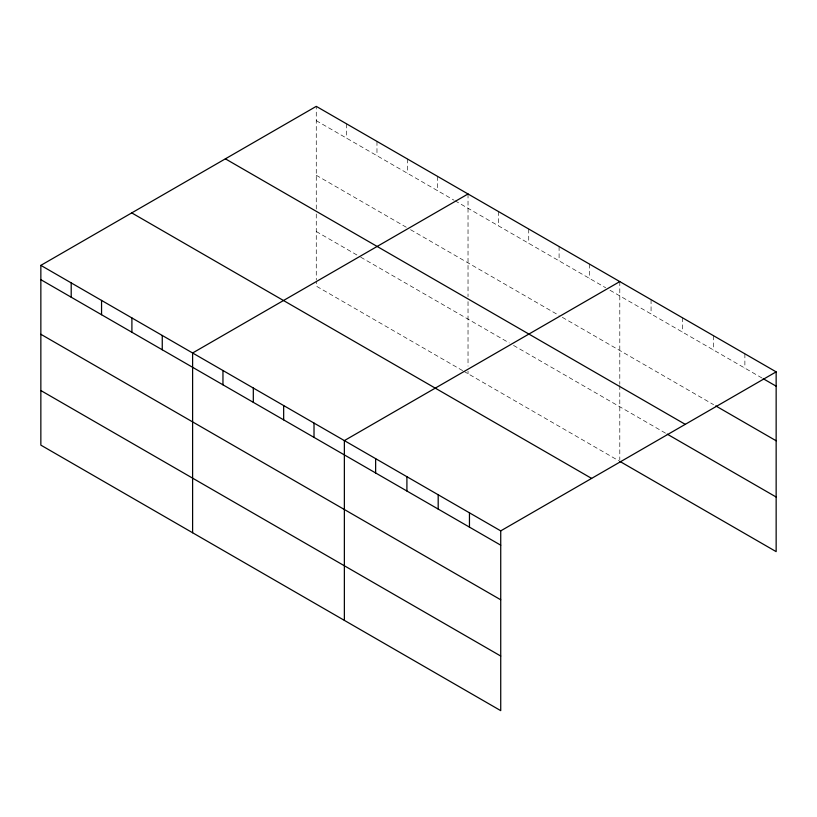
<?xml version="1.0" encoding="UTF-8"?>
<svg xmlns="http://www.w3.org/2000/svg" width="817" height="817" viewBox="0 0 817 817"><rect width="100%" height="100%" fill="white"/><g stroke="black" fill="none" stroke-linecap="round" stroke-linejoin="round"><path stroke-width="0.61" stroke-dasharray="4.08 3.06" d="M316.271 209.019L316.271 106.353M316.271 120.661L453.946 200.145M455.028 200.768L605.703 287.768M610.033 290.27L762.128 378.077M316.271 175.267L406.243 227.208M410.583 229.71L559.094 315.454M562.341 317.333L713.609 404.66M316.271 231.517L359.633 256.558M360.716 257.181L509.226 342.915M513.556 345.428L666.161 433.521M462.616 370.612L316.271 286.124L316.271 281.038M463.699 371.235L618.704 460.727M744.879 353.812L744.879 368.12M713.609 335.756L713.609 350.064M682.338 317.701L682.338 332.008M651.067 299.645L651.067 313.953M619.797 281.589L619.797 384.256M619.797 385.501L619.797 460.083M589.445 264.065L589.445 278.372M559.094 246.55L559.094 260.848M528.732 229.026L528.732 243.333M498.38 211.501L498.38 225.809M468.029 193.976L468.029 296.632M468.029 301.636L468.029 366.118M468.029 371.194L468.029 373.737M437.677 176.452L437.677 190.759M407.326 158.927L407.326 173.235M376.974 141.402L376.974 155.71M346.622 123.878L346.622 138.185M316.271 214.023L316.271 279.771"/><path stroke-width="1.23" d="M500.729 599.79L500.729 530.876L40.85 265.372L40.85 445.132L500.729 710.647L500.729 599.79L40.85 334.276M619.797 461.36L776.15 551.628L776.15 371.868L316.271 106.353L40.85 265.372M468.029 193.976L192.608 352.995L192.608 532.755M619.797 281.589L344.365 440.608L344.365 620.369M500.729 530.876L776.15 371.868M763.211 378.7L776.15 386.175M715.763 405.906L776.15 440.772M225.38 158.835L685.259 424.34M667.234 434.144L776.15 497.022M131.741 212.9L591.62 478.405M40.85 279.68L500.729 545.184M40.85 390.536L500.729 656.041M469.458 512.821L469.458 527.128M438.188 494.775L438.188 509.073M406.907 476.719L406.907 491.027M375.636 458.664L375.636 472.972M314.014 423.083L314.014 437.391M283.662 405.559L283.662 419.867M253.311 388.034L253.311 402.342M222.959 370.51L222.959 384.817M162.256 335.47L162.256 349.778M131.905 317.946L131.905 332.253M101.553 300.421L101.553 314.729M71.202 282.896L71.202 297.204"/></g></svg>
